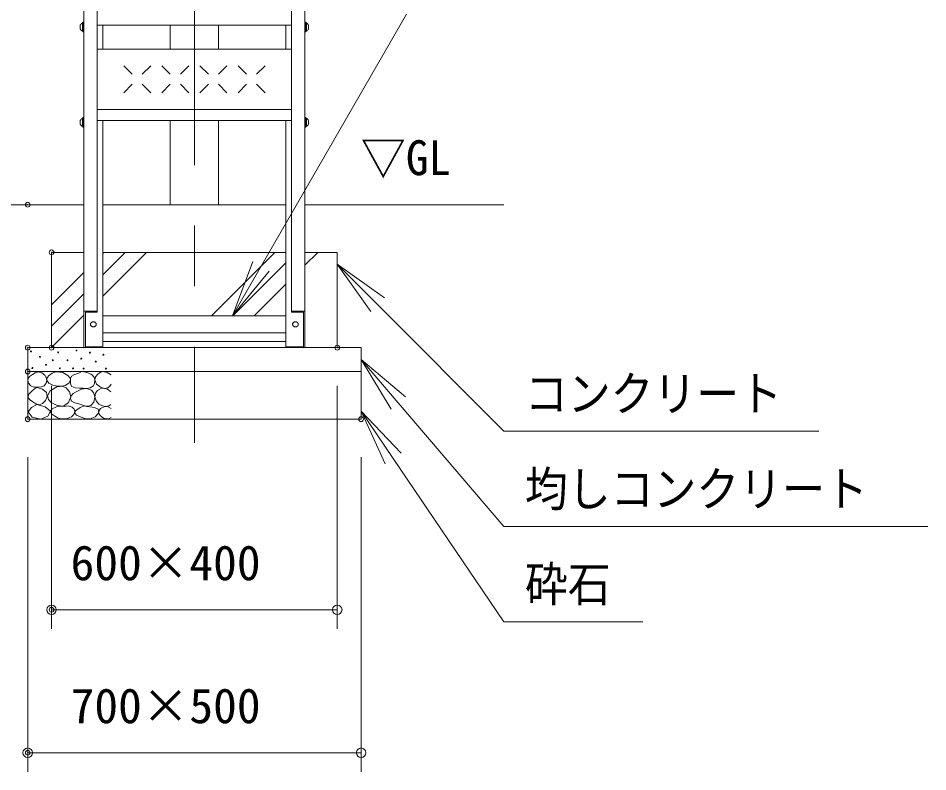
# Model space of a CAD drawing. Units: millimetres at full size, sheet at 1:20; details may follow other scales. Extents: x 10 to 16810, y -4 to 11884.
# Drawn here: x 5210 to 7120, y 2756 to 4338 of the extents above; entities that cross this region are included whole.
import ezdxf
from ezdxf.enums import TextEntityAlignment as Align

# ---------------------------------------------------------------- set-up
doc = ezdxf.new("R2010")
doc.units = ezdxf.units.MM
doc.header["$LTSCALE"] = 20
doc.header["$PDMODE"] = 32
doc.header["$PDSIZE"] = 10
doc.linetypes.add('USER1', pattern=[50.8, 31.75, -6.35, 6.35, -6.35])
doc.layers.add('LY_5', color=2, linetype='Continuous', lineweight=18)
doc.layers.add('LY_6', color=7, linetype='Continuous', lineweight=0)
doc.styles.add('ＭＳ ゴシック', font='')
doc.styles.get('ＭＳ ゴシック').set_extended_font_data('MS Gothic')

# ---------------------------------------------------------------- blocks, each defined once
blk = doc.blocks.new('-001-MS_2')
at = {"color": 7, "linetype": 'Continuous', "lineweight": 0}
for p, q in [((15.99, 96.86), (9.77, 93.38)), ((22.45, 99.4), (15.99, 96.86)), ((29.91, 96.94), (22.45, 99.4)), ((36.07, 92.11), (29.91, 96.94)), ((51.33, 96.79), (43.36, 91)), ((56.97, 98.88), (51.33, 96.79)), ((61.87, 99.49), (56.97, 98.88)), ((73.64, 97.86), (61.87, 99.49)), ((84.31, 91.65), (73.64, 97.86)), ((108.43, 97.47), (102.95, 95.22)), ((113.69, 99.7), (108.43, 97.47)), ((121.01, 98.66), (113.69, 99.7)), ((128.19, 96.48), (121.01, 98.66)), ((132.84, 94.49), (128.19, 96.48)), ((152.27, 97.95), (147.12, 94.25)), ((157.89, 99.64), (152.27, 97.95)), ((166.57, 98.15), (157.89, 99.64)), ((175, 93.3), (166.57, 98.15)), ((3.92, 89.34), (0.27, 83.88)), ((0.27, 83.88), (1.28, 76.29)), ((9.77, 93.38), (3.92, 89.34)), ((39.03, 87.18), (36.07, 92.11)), ((38.56, 75.54), (39.88, 81.98)), ((39.88, 81.98), (39.03, 87.18)), ((43.36, 91), (39.71, 84.09)), ((39.71, 84.09), (40.58, 80.12)), ((40.58, 80.12), (44.3, 75.71)), ((89.01, 86.31), (84.31, 91.65)), ((86.23, 75.46), (89.98, 81.65)), ((89.98, 81.65), (89.01, 86.31)), ((90.14, 85.46), (89.71, 79.83)), ((89.71, 79.83), (90, 73.7)), ((92.03, 89.85), (90.14, 85.46)), ((96.8, 93), (92.03, 89.85)), ((102.95, 95.22), (96.8, 93)), ((136.25, 92), (132.84, 94.49)), ((139.31, 87.51), (136.25, 92)), ((140.9, 81.8), (139.31, 87.51)), ((140.56, 75.29), (140.9, 81.8)), ((142.65, 88.94), (140.78, 82.21)), ((140.78, 82.21), (144.45, 73.44)), ((147.12, 94.25), (142.65, 88.94)), ((1.28, 76.29), (6.29, 69.94)), ((9.14, 59.48), (2.69, 52.66)), ((6.29, 69.94), (13.15, 67.35)), ((14.58, 63.66), (9.14, 59.48)), ((13.15, 67.35), (20.86, 67.08)), ((19.91, 66.45), (14.58, 63.66)), ((31.08, 63.24), (19.91, 66.45)), ((20.86, 67.08), (28.48, 67.69)), ((28.48, 67.69), (34.81, 70.25)), ((39.24, 55.99), (31.08, 63.24)), ((34.81, 70.25), (38.56, 75.54)), ((47.31, 59.54), (41.33, 48.68)), ((44.3, 75.71), (53.79, 70.93)), ((61.06, 67.6), (47.31, 59.54)), ((53.79, 70.93), (63.76, 69.49)), ((72.24, 68.87), (61.06, 67.6)), ((63.76, 69.49), (71.12, 69.32)), ((71.12, 69.32), (78.63, 70.84)), ((81.06, 65.44), (72.24, 68.87)), ((78.63, 70.84), (86.23, 75.46)), ((87.97, 57.29), (81.06, 65.44)), ((90, 73.7), (92.39, 68.55)), ((92.39, 68.55), (99.76, 65.68)), ((99.76, 65.68), (108.86, 65.33)), ((107.19, 60.29), (101.61, 57.14)), ((112.69, 63.08), (107.19, 60.29)), ((108.86, 65.33), (116.14, 64.75)), ((123.7, 64.21), (112.69, 63.08)), ((116.14, 64.75), (123.36, 64.44)), ((123.36, 64.44), (131.47, 65.82)), ((133.77, 60.92), (123.7, 64.21)), ((131.47, 65.82), (137.86, 69.63)), ((139.09, 54.29), (133.77, 60.92)), ((137.86, 69.63), (140.56, 75.29)), ((146.8, 60.03), (142.41, 54.25)), ((144.45, 73.44), (152.5, 67)), ((152.77, 63.87), (146.8, 60.03)), ((152.5, 67), (160.8, 64.62)), ((159.47, 65.1), (152.77, 63.87)), ((167.54, 62.64), (159.47, 65.1)), ((160.8, 64.62), (168.03, 65.73)), ((174.68, 57.18), (167.54, 62.64)), ((168.03, 65.73), (172.08, 69.11)), ((172.08, 69.11), (175, 73.65)), ((2.69, 52.66), (0.27, 45.85)), ((0.27, 45.85), (3.9, 41.03)), ((3.9, 41.03), (10.41, 36.67)), ((31.36, 32.78), (37.66, 39.2)), ((37.66, 39.2), (40.76, 47.48)), ((40.76, 47.48), (39.24, 55.99)), ((41.33, 48.68), (43.97, 41.48)), ((43.97, 41.48), (49.17, 35.16)), ((85.4, 34.78), (90.25, 46.52)), ((90.25, 46.52), (87.97, 57.29)), ((91.06, 48.76), (90.07, 43.23)), ((90.07, 43.23), (92.15, 37.68)), ((95.41, 53.53), (91.06, 48.76)), ((101.61, 57.14), (95.41, 53.53)), ((138.87, 35.72), (140.8, 45.79)), ((140.8, 45.79), (139.09, 54.29)), ((142.41, 54.25), (140.78, 47.04)), ((140.78, 47.04), (143.44, 38.43)), ((143.44, 38.43), (149.65, 31.51)), ((7.78, 24.5), (0.96, 15.68)), ((19.09, 30.52), (7.78, 24.5)), ((10.41, 36.67), (17.05, 32.38)), ((17.05, 32.38), (23.72, 30.33)), ((36.88, 25.89), (19.09, 30.52)), ((23.72, 30.33), (31.36, 32.78)), ((47.66, 16.78), (36.88, 25.89)), ((51.59, 21.5), (47.28, 16.1)), ((49.17, 35.16), (61.76, 28.31)), ((60.52, 25.56), (51.59, 21.5)), ((68.66, 27), (60.52, 25.56)), ((61.76, 28.31), (75.12, 27.32)), ((76.2, 26.37), (68.66, 27)), ((75.12, 27.32), (85.4, 34.78)), ((85.1, 27.83), (76.2, 26.37)), ((93.5, 25.29), (85.1, 27.83)), ((92.15, 37.68), (98.86, 33.92)), ((97.57, 20.71), (93.5, 25.29)), ((98.63, 15.56), (97.57, 20.71)), ((98.86, 33.92), (107.01, 32.27)), ((103.1, 19.83), (100.07, 17.31)), ((110.04, 24.61), (103.1, 19.83)), ((107.01, 32.27), (113.43, 30.11)), ((118.5, 28.21), (110.04, 24.61)), ((113.43, 30.11), (119.72, 27.95)), ((124.44, 26.75), (118.5, 28.21)), ((119.72, 27.95), (126.09, 26.92)), ((130.67, 25.5), (124.44, 26.75)), ((126.09, 26.92), (132.69, 28.49)), ((140.33, 24.68), (130.67, 25.5)), ((132.69, 28.49), (138.87, 35.72)), ((147.97, 20.91), (140.33, 24.68)), ((149.32, 16.52), (147.97, 20.91)), ((152.98, 22.43), (148.7, 15.67)), ((149.65, 31.51), (157.29, 27.64)), ((161.69, 26.76), (152.98, 22.43)), ((157.29, 27.64), (164.86, 26.76)), ((168.98, 25.96), (161.69, 26.76)), ((164.86, 26.76), (170.01, 28.2)), ((175, 22.64), (168.98, 25.96)), ((170.01, 28.2), (174.68, 30.88)), ((0.96, 15.68), (9.45, 4.41)), ((9.45, 4.41), (27.89, 0.3)), ((27.89, 0.3), (42.24, 6.41)), ((42.24, 6.41), (47.66, 16.78)), ((47.28, 16.1), (49.96, 11.42)), ((49.96, 11.42), (55.93, 6.91)), ((55.93, 6.91), (62.4, 3.07)), ((62.4, 3.07), (69.71, 0.69)), ((69.71, 0.69), (81.56, 0.93)), ((81.56, 0.93), (91.88, 5.02)), ((91.88, 5.02), (96.58, 9.83)), ((96.58, 9.83), (98.63, 15.56)), ((100.07, 17.31), (98.23, 13.88)), ((98.23, 13.88), (102.2, 8.39)), ((102.2, 8.39), (112.02, 4.15)), ((112.02, 4.15), (121.76, 0.92)), ((121.76, 0.92), (130.94, 0.37)), ((130.94, 0.37), (141.78, 4.87)), ((141.78, 4.87), (148.51, 12.53)), ((148.51, 12.53), (149.32, 16.52)), ((148.7, 15.67), (149.31, 12)), ((149.31, 12), (152.19, 7.75)), ((152.19, 7.75), (159.35, 2.28)), ((159.35, 2.28), (166.76, 0.46)), ((166.76, 0.46), (171.06, 1.51)), ((171.06, 1.51), (175, 3.63))]:
    blk.add_line(p, q, dxfattribs=at)
for centre in [(6.61, 142.18), (63.96, 139.96), (102.42, 144.09), (130.53, 139.5), (158.91, 135.17), (25.62, 130.77), (38.61, 113.98), (52.55, 123.48), (83.5, 123.55), (112.42, 127.06), (142.69, 120.85), (9.77, 107.32), (67.44, 106.37), (95.12, 106.52), (117.28, 105.98), (164.31, 105.98)]:
    blk.add_circle(centre, 1, dxfattribs=at)
blk = doc.blocks.new('-012-_DOTBLANK')
at = {"color": 7, "linetype": 'Continuous', "lineweight": 0}
blk.add_line((-0.5, 0), (-1, 0), dxfattribs=at)
blk.add_circle((0, 0), 0.5, dxfattribs=at)
blk = doc.blocks.new('-003-_U3')
at = {"color": 7, "linetype": 'Continuous', "lineweight": 0}
for p, q in [((-1, 0.1667), (0, 0)), ((0, 0), (-1, 0)), ((-1, -0.1667), (0, 0))]:
    blk.add_line(p, q, dxfattribs=at)

msp = doc.modelspace()

# ---------------------------------------------------------------- linework, layer by layer
at = {"layer": 'LY_5', "color": 7, "linetype": 'USER1', "lineweight": 0}
msp.add_line((5579.62, 6696.17), (5579.62, 3446.17), dxfattribs=at)
at = {"layer": 'LY_5', "color": 7, "lineweight": 0}
for p, q in [((5347.42, 3646.17), (5347.42, 5546.17)), ((5375.42, 3720.99), (5375.42, 5546.17)), ((5783.82, 3720.99), (5783.82, 5546.17)), ((5811.82, 3646.17), (5811.82, 5546.17)), ((5375.42, 4322.9), (5783.82, 4322.9)), ((5375.42, 4272.59), (5783.82, 4272.59)), ((5449.02, 4219.99), (5431.34, 4237.66)), ((5487.91, 4237.66), (5470.23, 4219.99)), ((5529.02, 4219.99), (5511.34, 4237.66)), ((5567.91, 4237.66), (5550.23, 4219.99)), ((5609.02, 4219.99), (5591.34, 4237.66)), ((5647.91, 4237.66), (5630.23, 4219.99)), ((5689.02, 4219.99), (5671.34, 4237.66)), ((5727.91, 4237.66), (5710.23, 4219.99)), ((5449.02, 4198.77), (5431.34, 4181.1)), ((5487.91, 4181.1), (5470.23, 4198.77)), ((5529.02, 4198.77), (5511.34, 4181.1)), ((5567.91, 4181.1), (5550.23, 4198.77)), ((5609.02, 4198.77), (5591.34, 4181.1)), ((5647.91, 4181.1), (5630.23, 4198.77)), ((5689.02, 4198.77), (5671.34, 4181.1)), ((5727.91, 4181.1), (5710.23, 4198.77)), ((5375.42, 4146.17), (5783.82, 4146.17)), ((5375.42, 4122.9), (5783.82, 4122.9)), ((5347.42, 3946.17), (2525.3, 3946.17)), ((5771.82, 3946.17), (5387.42, 3946.17)), ((6229.62, 3946.17), (5811.82, 3946.17)), ((5279.62, 3846.17), (5347.42, 3846.17)), ((5279.62, 3646.17), (5279.62, 3846.17)), ((5387.42, 3754.21), (5479.38, 3846.17)), ((5387.42, 3799.11), (5434.48, 3846.17)), ((5387.42, 3844.01), (5389.58, 3846.17)), ((5387.42, 3846.17), (5771.82, 3846.17)), ((5719.74, 3817.12), (5748.79, 3846.17)), ((5811.82, 3819.4), (5838.59, 3846.17)), ((5811.82, 3846.17), (5879.62, 3846.17)), ((5879.62, 3846.17), (5879.62, 3646.17)), ((5660.52, 3713), (5771.82, 3824.3)), ((5279.62, 3736.21), (5347.42, 3804.01)), ((5615.61, 3713), (5719.74, 3817.12)), ((5705.42, 3713), (5771.82, 3779.4)), ((5279.62, 3691.31), (5347.42, 3759.11)), ((5279.62, 3646.41), (5347.42, 3714.21)), ((5347.42, 3722.44), (5375.42, 3722.44)), ((5387.42, 3713), (5771.82, 3713)), ((5811.82, 3722.44), (5783.82, 3722.44)), ((5387.42, 3677.36), (5771.82, 3677.36)), ((5387.42, 3659.2), (5771.82, 3659.2)), ((5929.62, 3646.17), (5229.62, 3646.17)), ((5229.62, 3496.17), (5229.62, 3646.17)), ((5347.42, 3646.17), (5387.42, 3646.17)), ((5811.82, 3646.17), (5771.82, 3646.17)), ((5929.62, 3646.17), (5929.62, 3496.17)), ((5929.62, 3596.17), (5229.62, 3596.17)), ((5929.62, 3496.17), (5229.62, 3496.17))]:
    msp.add_line(p, q, dxfattribs=at)
at = {"layer": 'LY_5'}
for p, q in [((5340.07, 4314.87), (5340.07, 4322.87)), ((5344.42, 4310.22), (5344.42, 4327.52)), ((5345.42, 4327.52), (5344.42, 4327.52)), ((5345.42, 4308.87), (5345.42, 4328.87)), ((5345.42, 4328.87), (5347.42, 4328.87)), ((5345.42, 4310.22), (5345.42, 4327.52)), ((5347.42, 4308.87), (5347.42, 4328.87)), ((5387.42, 4322.9), (5387.42, 4272.59)), ((5528.82, 4272.59), (5528.82, 4322.9)), ((5630.42, 4272.59), (5630.42, 4322.9)), ((5771.82, 4322.9), (5771.82, 4272.59)), ((5811.81, 4308.87), (5811.81, 4328.87)), ((5813.81, 4328.87), (5811.81, 4328.87)), ((5813.81, 4308.87), (5813.81, 4328.87)), ((5813.81, 4310.22), (5813.81, 4327.52)), ((5813.81, 4327.52), (5814.81, 4327.52)), ((5814.81, 4310.22), (5814.81, 4327.52)), ((5819.16, 4314.87), (5819.16, 4322.87)), ((5345.42, 4310.22), (5344.42, 4310.22)), ((5345.42, 4308.87), (5347.42, 4308.87)), ((5813.81, 4308.87), (5811.81, 4308.87)), ((5813.81, 4310.22), (5814.81, 4310.22)), ((5344.42, 4110.22), (5344.42, 4127.52)), ((5345.42, 4127.52), (5344.42, 4127.52)), ((5345.42, 4108.87), (5345.42, 4128.87)), ((5345.42, 4128.87), (5347.42, 4128.87)), ((5345.42, 4110.22), (5345.42, 4127.52)), ((5347.42, 4108.87), (5347.42, 4128.87)), ((5811.81, 4108.87), (5811.81, 4128.87)), ((5813.81, 4128.87), (5811.81, 4128.87)), ((5813.81, 4108.87), (5813.81, 4128.87)), ((5813.81, 4110.22), (5813.81, 4127.52)), ((5813.81, 4127.52), (5814.81, 4127.52)), ((5814.81, 4110.22), (5814.81, 4127.52)), ((5340.07, 4114.87), (5340.07, 4122.87)), ((5345.42, 4110.22), (5344.42, 4110.22)), ((5345.42, 4108.87), (5347.42, 4108.87)), ((5387.42, 4122.9), (5387.42, 3646.17)), ((5528.82, 3946.17), (5528.82, 4122.9)), ((5630.42, 3946.17), (5630.42, 4122.9)), ((5771.82, 4122.9), (5771.82, 3646.17)), ((5813.81, 4108.87), (5811.81, 4108.87)), ((5813.81, 4110.22), (5814.81, 4110.22)), ((5819.16, 4114.87), (5819.16, 4122.87)), ((5350.62, 3720.99), (5350.62, 3647.62)), ((5350.62, 3720.99), (5375.42, 3720.99)), ((5808.62, 3720.99), (5783.82, 3720.99)), ((5808.62, 3720.99), (5808.62, 3647.62)), ((5361.45, 3695.64), (5361.42, 3695.18)), ((5361.42, 3695.18), (5361.45, 3694.71)), ((5361.51, 3696.1), (5361.45, 3695.64)), ((5361.45, 3694.71), (5361.51, 3694.25)), ((5361.63, 3696.56), (5361.51, 3696.1)), ((5361.51, 3694.25), (5361.63, 3693.79)), ((5361.78, 3697), (5361.63, 3696.56)), ((5361.63, 3693.79), (5361.78, 3693.35)), ((5361.98, 3697.43), (5361.78, 3697)), ((5361.78, 3693.35), (5361.98, 3692.92)), ((5362.23, 3697.85), (5361.98, 3697.43)), ((5361.98, 3692.92), (5362.23, 3692.5)), ((5362.51, 3698.24), (5362.23, 3697.85)), ((5362.23, 3692.5), (5362.51, 3692.11)), ((5362.83, 3698.61), (5362.51, 3698.24)), ((5362.51, 3692.11), (5362.83, 3691.74)), ((5363.18, 3698.96), (5362.83, 3698.61)), ((5362.83, 3691.74), (5363.18, 3691.39)), ((5363.57, 3699.27), (5363.18, 3698.96)), ((5363.18, 3691.39), (5363.57, 3691.08)), ((5363.98, 3699.55), (5363.57, 3699.27)), ((5363.57, 3691.08), (5363.98, 3690.8)), ((5364.42, 3699.8), (5363.98, 3699.55)), ((5363.98, 3690.8), (5364.42, 3690.55)), ((5364.89, 3700.02), (5364.42, 3699.8)), ((5364.42, 3690.55), (5364.89, 3690.33)), ((5365.37, 3700.2), (5364.89, 3700.02)), ((5364.89, 3690.33), (5365.37, 3690.15)), ((5365.87, 3700.34), (5365.37, 3700.2)), ((5365.37, 3690.15), (5365.87, 3690.01)), ((5366.38, 3700.44), (5365.87, 3700.34)), ((5365.87, 3690.01), (5366.38, 3689.91)), ((5366.9, 3700.5), (5366.38, 3700.44)), ((5366.38, 3689.91), (5366.9, 3689.85)), ((5367.42, 3700.52), (5366.9, 3700.5)), ((5366.9, 3689.85), (5367.42, 3689.83)), ((5367.95, 3700.5), (5367.42, 3700.52)), ((5367.42, 3689.83), (5367.95, 3689.85)), ((5368.46, 3700.44), (5367.95, 3700.5)), ((5367.95, 3689.85), (5368.46, 3689.91)), ((5368.98, 3700.34), (5368.46, 3700.44)), ((5368.46, 3689.91), (5368.98, 3690.01)), ((5369.47, 3700.2), (5368.98, 3700.34)), ((5368.98, 3690.01), (5369.47, 3690.15)), ((5369.96, 3700.02), (5369.47, 3700.2)), ((5369.47, 3690.15), (5369.96, 3690.33)), ((5370.42, 3699.8), (5369.96, 3700.02)), ((5369.96, 3690.33), (5370.42, 3690.55)), ((5370.86, 3699.55), (5370.42, 3699.8)), ((5370.42, 3690.55), (5370.86, 3690.8)), ((5371.28, 3699.27), (5370.86, 3699.55)), ((5370.86, 3690.8), (5371.28, 3691.08)), ((5371.66, 3698.96), (5371.28, 3699.27)), ((5371.28, 3691.08), (5371.66, 3691.39)), ((5372.02, 3698.61), (5371.66, 3698.96)), ((5371.66, 3691.39), (5372.02, 3691.74)), ((5372.34, 3698.24), (5372.02, 3698.61)), ((5372.02, 3691.74), (5372.34, 3692.11)), ((5372.62, 3697.85), (5372.34, 3698.24)), ((5372.34, 3692.11), (5372.62, 3692.5)), ((5372.86, 3697.43), (5372.62, 3697.85)), ((5372.62, 3692.5), (5372.86, 3692.92)), ((5373.06, 3697), (5372.86, 3697.43)), ((5372.86, 3692.92), (5373.06, 3693.35)), ((5373.22, 3696.56), (5373.06, 3697)), ((5373.06, 3693.35), (5373.22, 3693.79)), ((5373.33, 3696.1), (5373.22, 3696.56)), ((5373.22, 3693.79), (5373.33, 3694.25)), ((5373.4, 3695.64), (5373.33, 3696.1)), ((5373.33, 3694.25), (5373.4, 3694.71)), ((5373.42, 3695.18), (5373.4, 3695.64)), ((5373.4, 3694.71), (5373.42, 3695.18)), ((5785.85, 3695.64), (5785.82, 3695.18)), ((5785.82, 3695.18), (5785.85, 3694.71)), ((5785.91, 3696.1), (5785.85, 3695.64)), ((5785.85, 3694.71), (5785.91, 3694.25)), ((5786.03, 3696.56), (5785.91, 3696.1)), ((5785.91, 3694.25), (5786.03, 3693.79)), ((5786.18, 3697), (5786.03, 3696.56)), ((5786.03, 3693.79), (5786.18, 3693.35)), ((5786.38, 3697.43), (5786.18, 3697)), ((5786.18, 3693.35), (5786.38, 3692.92)), ((5786.63, 3697.85), (5786.38, 3697.43)), ((5786.38, 3692.92), (5786.63, 3692.5)), ((5786.91, 3698.24), (5786.63, 3697.85)), ((5786.63, 3692.5), (5786.91, 3692.11)), ((5787.23, 3698.61), (5786.91, 3698.24)), ((5786.91, 3692.11), (5787.23, 3691.74)), ((5787.58, 3698.96), (5787.23, 3698.61)), ((5787.23, 3691.74), (5787.58, 3691.39)), ((5787.97, 3699.27), (5787.58, 3698.96)), ((5787.58, 3691.39), (5787.97, 3691.08)), ((5788.38, 3699.55), (5787.97, 3699.27)), ((5787.97, 3691.08), (5788.38, 3690.8)), ((5788.82, 3699.8), (5788.38, 3699.55)), ((5788.38, 3690.8), (5788.82, 3690.55)), ((5789.29, 3700.02), (5788.82, 3699.8)), ((5788.82, 3690.55), (5789.29, 3690.33)), ((5789.77, 3700.2), (5789.29, 3700.02)), ((5789.29, 3690.33), (5789.77, 3690.15)), ((5790.27, 3700.34), (5789.77, 3700.2)), ((5789.77, 3690.15), (5790.27, 3690.01)), ((5790.78, 3700.44), (5790.27, 3700.34)), ((5790.27, 3690.01), (5790.78, 3689.91)), ((5791.3, 3700.5), (5790.78, 3700.44)), ((5790.78, 3689.91), (5791.3, 3689.85)), ((5791.82, 3700.52), (5791.3, 3700.5)), ((5791.3, 3689.85), (5791.82, 3689.83)), ((5792.35, 3700.5), (5791.82, 3700.52)), ((5791.82, 3689.83), (5792.35, 3689.85)), ((5792.86, 3700.44), (5792.35, 3700.5)), ((5792.35, 3689.85), (5792.86, 3689.91)), ((5793.38, 3700.34), (5792.86, 3700.44)), ((5792.86, 3689.91), (5793.38, 3690.01)), ((5793.87, 3700.2), (5793.38, 3700.34)), ((5793.38, 3690.01), (5793.87, 3690.15)), ((5794.36, 3700.02), (5793.87, 3700.2)), ((5793.87, 3690.15), (5794.36, 3690.33)), ((5794.82, 3699.8), (5794.36, 3700.02)), ((5794.36, 3690.33), (5794.82, 3690.55)), ((5795.26, 3699.55), (5794.82, 3699.8)), ((5794.82, 3690.55), (5795.26, 3690.8)), ((5795.68, 3699.27), (5795.26, 3699.55)), ((5795.26, 3690.8), (5795.68, 3691.08)), ((5796.06, 3698.96), (5795.68, 3699.27)), ((5795.68, 3691.08), (5796.06, 3691.39)), ((5796.42, 3698.61), (5796.06, 3698.96)), ((5796.06, 3691.39), (5796.42, 3691.74)), ((5796.74, 3698.24), (5796.42, 3698.61)), ((5796.42, 3691.74), (5796.74, 3692.11)), ((5797.02, 3697.85), (5796.74, 3698.24)), ((5796.74, 3692.11), (5797.02, 3692.5)), ((5797.26, 3697.43), (5797.02, 3697.85)), ((5797.02, 3692.5), (5797.26, 3692.92)), ((5797.46, 3697), (5797.26, 3697.43)), ((5797.26, 3692.92), (5797.46, 3693.35)), ((5797.62, 3696.56), (5797.46, 3697)), ((5797.46, 3693.35), (5797.62, 3693.79)), ((5797.73, 3696.1), (5797.62, 3696.56)), ((5797.62, 3693.79), (5797.73, 3694.25)), ((5797.8, 3695.64), (5797.73, 3696.1)), ((5797.73, 3694.25), (5797.8, 3694.71)), ((5797.82, 3695.18), (5797.8, 3695.64)), ((5797.8, 3694.71), (5797.82, 3695.18)), ((5350.62, 3647.62), (5387.42, 3647.62)), ((5808.62, 3647.62), (5771.82, 3647.62))]:
    msp.add_line(p, q, dxfattribs=at)
for centre, start, end in [((5349.01, 4318.87), 117.93242, 155.88589), ((5810.22, 4318.87), 24.11411, 62.06758), ((5349.01, 4318.87), 204.11411, 242.06758), ((5810.22, 4318.87), 297.93242, 335.88589), ((5349.01, 4118.87), 117.93242, 155.88589), ((5810.22, 4118.87), 24.11411, 62.06758), ((5349.01, 4118.87), 204.11411, 242.06758), ((5810.22, 4118.87), 297.93242, 335.88589)]:
    msp.add_arc(centre, 9.79, start, end, dxfattribs=at)
at = {"layer": 'LY_6'}
for p, q in [((5719.62, 3816.92), (6025.19, 4346.17)), ((5964.48, 3736.32), (6229.62, 3471.17)), ((5279.62, 3566.17), (5279.62, 3056.17)), ((5879.62, 3566.17), (5879.62, 3056.17)), ((6007.72, 3530.06), (6229.62, 3271.17)), ((6229.62, 3471.17), (6269.62, 3471.17)), ((6269.62, 3471.17), (6890.66, 3471.17)), ((5229.62, 3416.17), (5229.62, 2756.17)), ((5929.62, 3416.17), (5929.62, 2756.17)), ((5997.02, 3413.85), (6229.62, 3071.17)), ((6229.62, 3271.17), (6269.62, 3271.17)), ((6269.62, 3271.17), (7119.62, 3271.17)), ((5879.62, 3096.17), (5279.62, 3096.17)), ((6229.62, 3071.17), (6269.62, 3071.17)), ((6269.62, 3071.17), (6521.03, 3071.17)), ((5929.62, 2796.17), (5229.62, 2796.17))]:
    msp.add_line(p, q, dxfattribs=at)
for p in [(5229.62, 3946.17), (5229.62, 3946.17), (5279.62, 3846.17), (5279.62, 3846.17), (5229.62, 3646.17), (5229.62, 3646.17), (5279.62, 3646.17), (5879.62, 3646.17), (5229.62, 3596.17), (5229.62, 3596.17), (5229.62, 3496.17), (5229.62, 3496.17), (5229.62, 3496.17), (5929.62, 3496.17), (5279.62, 3096.17), (5229.62, 2796.17)]:
    msp.add_point(p, dxfattribs=at)

# ---------------------------------------------------------------- block references
at = {"layer": 'LY_5'}
msp.add_blockref('-001-MS_2', (5229.62, 3496.17), dxfattribs=at)
at = {"layer": 'LY_6'}
for name, p, xscale, yscale, rotation in [('-003-_U3', (5659.62, 3713), 120, 120, 240), ('-003-_U3', (5879.62, 3821.17), 120, 120, 135), ('-003-_U3', (5929.62, 3621.17), 120, 120, 130.60129), ('-003-_U3', (5929.62, 3513.13), 120, 120, 124.16826), ('-012-_DOTBLANK', (5279.62, 3096.17), 20, 20, 180), ('-012-_DOTBLANK', (5229.62, 2796.17), 20, 20, 180)]:
    msp.add_blockref(name, p, dxfattribs=dict(at, xscale=xscale, yscale=yscale, rotation=rotation))
at = {"layer": 'LY_6', "xscale": 20, "yscale": 20}
for p in [(5879.62, 3096.17), (5929.62, 2796.17)]:
    msp.add_blockref('-012-_DOTBLANK', p, dxfattribs=at)

# ---------------------------------------------------------------- texts
at = {"layer": 'LY_6', "style": 'ＭＳ ゴシック'}
for s, width, p in [('▽GL', 0.95, (5928.63, 3986.17)), ('コンクリート', 0.9, (6273.62, 3491.17)), ('均しコンクリート', 0.9, (6273.62, 3291.17)), ('砕石', 0.9, (6273.62, 3091.17))]:
    msp.add_text(s, height=73.31, dxfattribs=dict(at, width=width)).set_placement(p, align=Align.BOTTOM_LEFT)
for s, p in [('600×400', (5319.65, 3136.17)), ('700×500', (5319.65, 2836.17))]:
    msp.add_text(s, height=73.31, dxfattribs=at).set_placement(p, align=Align.BOTTOM_LEFT)

doc.saveas('drawing.dxf')
